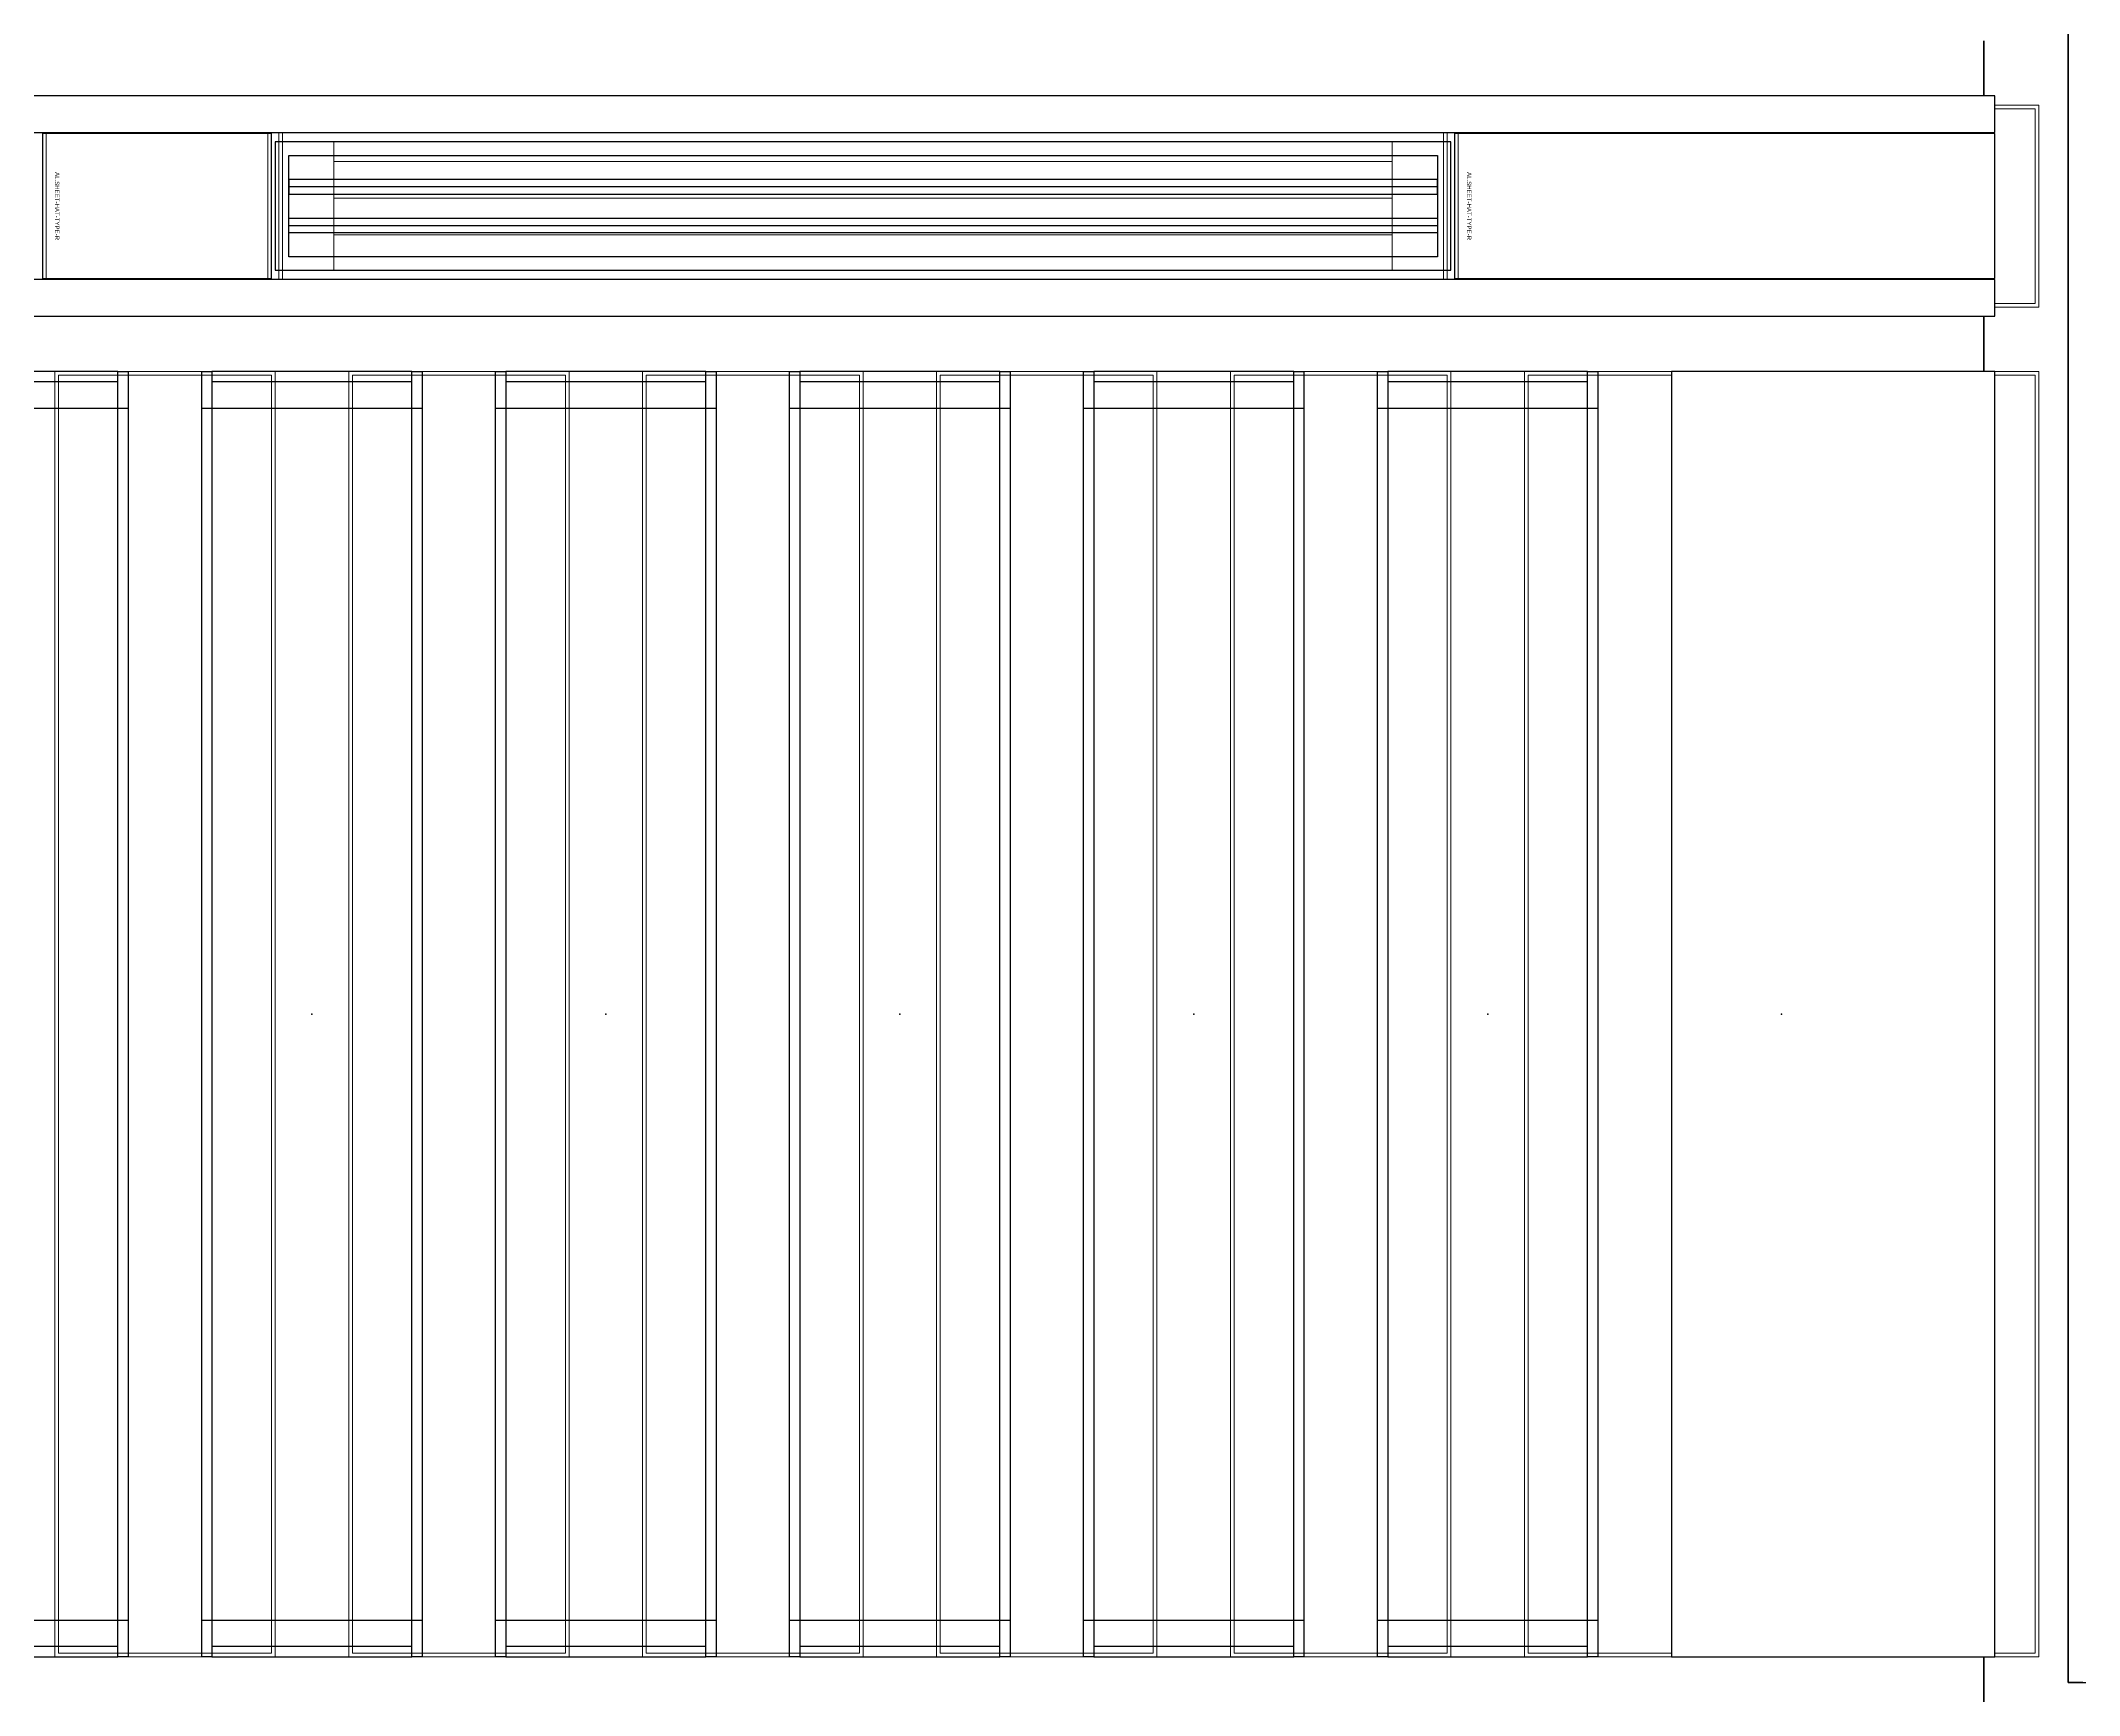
# Model space of a CAD drawing. Header units: millimetres. Extents: x 813027 to 1148939, y -931049 to -10.
# Drawn here: x 911771 to 914545, y -111812 to -109560 of the extents above; entities that cross this region are included whole.
import ezdxf
from ezdxf.enums import TextEntityAlignment as Align

# ---------------------------------------------------------------- set-up
doc = ezdxf.new("R2010")
doc.units = ezdxf.units.MM
for name, color, linetype in [('000 - WIPEOUT', 250, 'Continuous'), ('001 - ASCESSORIES', 1, 'Continuous'), ('A04_TUBE SERIES', 2, 'Continuous'), ('A11_ALU.SOLID SHEET', 7, 'Continuous')]:
    doc.layers.add(name, color=color, linetype=linetype)
for name, color, linetype, lineweight in [('A-GLAZ-CURT', 2, 'Continuous', 9), ('I-WALL', 5, 'Continuous', 25), ('I-WALL-E', 2, 'Continuous', 25)]:
    doc.layers.add(name, color=color, linetype=linetype, lineweight=lineweight)

# ---------------------------------------------------------------- blocks, each defined once
blk = doc.blocks.new('DPA_CP_Metal Ceiling Panel - Vertical Panel with Gap-23421458-4160 - LOWER PLATFORM LEVEL - REFLECTED CEILING GENERAL PLAN')
at = {"layer": 'A-GLAZ-CURT'}
for p, q in [((914196.3, -110011.8), (914196.3, -111761.8)), ((914496.3, -110011.8), (914196.3, -110011.8)), ((914196.3, -111761.8), (914196.3, -110011.8)), ((914196.3, -110011.8), (914496.3, -110011.8)), ((914196.3, -110011.8), (914196.3, -111761.8)), ((914496.3, -110011.8), (914196.3, -110011.8)), ((914496.3, -110011.8), (914196.3, -110011.8)), ((914196.3, -110011.8), (914196.3, -111761.8)), ((914196.3, -111761.8), (914196.3, -110011.8)), ((914196.3, -110011.8), (914496.3, -110011.8)), ((914201.3, -111756.8), (914201.3, -110016.8)), ((914491.3, -110016.8), (914201.3, -110016.8)), ((914491.3, -110016.8), (914491.3, -111756.8)), ((914496.3, -110011.8), (914496.3, -111761.8)), ((914496.3, -110011.8), (914496.3, -111761.8)), ((914496.3, -111761.8), (914496.3, -110011.8)), ((914496.3, -111761.8), (914496.3, -110011.8)), ((914496.3, -110011.8), (914496.3, -111761.8)), ((914496.3, -111761.8), (914196.3, -111761.8)), ((914496.3, -111761.8), (914196.3, -111761.8)), ((914196.3, -111761.8), (914496.3, -111761.8)), ((914196.3, -111761.8), (914496.3, -111761.8)), ((914496.3, -111761.8), (914196.3, -111761.8)), ((914491.3, -111756.8), (914201.3, -111756.8))]:
    blk.add_line(p, q, dxfattribs=at)
blk = doc.blocks.new('DPA_CP_Metal Ceiling Panel - Horizontal with Gap-20308794-4160 - LOWER PLATFORM LEVEL - REFLECTED CEILING GENERAL PLAN')
at = {"layer": 'A-GLAZ-CURT'}
for p, q in [((910201.3, -109924.3), (910201.3, -109649.3)), ((910201.3, -109649.3), (910512.8, -109649.3)), ((910201.3, -109924.3), (910201.3, -109649.3)), ((910201.3, -109649.3), (910512.8, -109649.3)), ((910512.8, -109649.3), (910201.3, -109649.3)), ((910201.3, -109649.3), (910201.3, -109924.3)), ((910512.8, -109649.3), (910201.3, -109649.3)), ((910201.3, -109649.3), (910201.3, -109924.3)), ((910201.3, -109924.3), (910201.3, -109649.3)), ((910201.3, -109649.3), (910512.8, -109649.3)), ((910206.3, -109919.3), (910206.3, -109654.3)), ((910206.3, -109654.3), (910507.8, -109654.3)), ((910507.8, -109654.3), (910507.8, -109919.3)), ((910512.8, -109924.3), (910512.8, -109649.3)), ((910512.8, -109649.3), (910512.8, -109924.3)), ((910512.8, -109924.3), (910512.8, -109649.3)), ((910512.8, -109924.3), (910512.8, -109649.3)), ((910512.8, -109649.3), (910512.8, -109924.3)), ((910201.3, -109924.3), (910512.8, -109924.3)), ((910512.8, -109924.3), (910201.3, -109924.3)), ((910201.3, -109924.3), (910512.8, -109924.3)), ((910201.3, -109924.3), (910512.8, -109924.3)), ((910512.8, -109924.3), (910201.3, -109924.3)), ((910206.3, -109919.3), (910507.8, -109919.3))]:
    blk.add_line(p, q, dxfattribs=at)
blk = doc.blocks.new('DPA_CP_Metal Ceiling Air Supply - Linear Diffuser Air Supply-14762131-4160 - LOWER PLATFORM LEVEL - REFLECTED CEILING GENERAL PLAN')
at = {"layer": 'A-GLAZ-CURT'}
h = blk.add_hatch(dxfattribs=at)
h.set_pattern_fill('FP_13', color=256, style=0, pattern_type=2)
h.set_pattern_definition([(180, (909396.33, -109824.28), (6e-15, 50), [])])
h.paths.add_polyline_path([(908676.3, -109874.3), (910116.3, -109874.3), (910116.3, -109699.3), (908676.3, -109699.3)])
for p, q in [((908601.3, -109924.3), (908601.3, -109649.3)), ((908601.3, -109649.3), (910191.3, -109649.3)), ((908601.3, -109924.3), (908601.3, -109649.3)), ((908601.3, -109649.3), (910191.3, -109649.3)), ((910191.3, -109649.3), (908601.3, -109649.3)), ((908601.3, -109649.3), (908601.3, -109924.3)), ((910191.3, -109649.3), (908601.3, -109649.3)), ((908601.3, -109649.3), (908601.3, -109924.3)), ((908601.3, -109924.3), (908601.3, -109649.3)), ((908601.3, -109649.3), (910191.3, -109649.3)), ((908606.3, -109919.3), (908606.3, -109654.3)), ((908606.3, -109654.3), (910186.3, -109654.3)), ((910186.3, -109654.3), (910186.3, -109919.3)), ((910191.3, -109924.3), (910191.3, -109649.3)), ((910191.3, -109649.3), (910191.3, -109924.3)), ((910191.3, -109924.3), (910191.3, -109649.3)), ((910191.3, -109924.3), (910191.3, -109649.3)), ((910191.3, -109649.3), (910191.3, -109924.3)), ((910116.3, -109699.3), (908676.3, -109699.3)), ((908676.3, -109699.3), (908676.3, -109874.3)), ((908676.3, -109874.3), (908676.3, -109699.3)), ((908676.3, -109699.3), (910116.3, -109699.3)), ((908676.3, -109874.3), (908676.3, -109699.3)), ((908676.3, -109699.3), (910116.3, -109699.3)), ((910116.3, -109699.3), (908676.3, -109699.3)), ((908676.3, -109699.3), (908676.3, -109874.3)), ((910116.3, -109874.3), (910116.3, -109699.3)), ((910116.3, -109699.3), (910116.3, -109874.3)), ((910116.3, -109699.3), (910116.3, -109874.3)), ((910116.3, -109874.3), (910116.3, -109699.3)), ((908676.3, -109874.3), (910116.3, -109874.3)), ((910116.3, -109874.3), (908676.3, -109874.3)), ((910116.3, -109874.3), (908676.3, -109874.3)), ((908676.3, -109874.3), (910116.3, -109874.3)), ((908601.3, -109924.3), (910191.3, -109924.3)), ((910191.3, -109924.3), (908601.3, -109924.3)), ((908601.3, -109924.3), (910191.3, -109924.3)), ((908601.3, -109924.3), (910191.3, -109924.3)), ((910191.3, -109924.3), (908601.3, -109924.3)), ((908606.3, -109919.3), (910186.3, -109919.3))]:
    blk.add_line(p, q, dxfattribs=at)
blk = doc.blocks.new('DPA_CP_Metal Ceiling Panel - Horizontal with Gap-15502722-4160 - LOWER PLATFORM LEVEL - REFLECTED CEILING GENERAL PLAN')
at = {"layer": 'A-GLAZ-CURT'}
for p, q in [((913701.3, -109924.3), (913701.3, -109649.3)), ((913701.3, -109649.3), (914496.3, -109649.3)), ((913701.3, -109924.3), (913701.3, -109649.3)), ((913701.3, -109649.3), (914496.3, -109649.3)), ((914496.3, -109649.3), (913701.3, -109649.3)), ((913701.3, -109649.3), (913701.3, -109924.3)), ((914496.3, -109649.3), (913701.3, -109649.3)), ((913701.3, -109649.3), (913701.3, -109924.3)), ((913701.3, -109924.3), (913701.3, -109649.3)), ((913701.3, -109649.3), (914496.3, -109649.3)), ((913706.3, -109919.3), (913706.3, -109654.3)), ((913706.3, -109654.3), (914491.3, -109654.3)), ((914491.3, -109654.3), (914491.3, -109919.3)), ((914496.3, -109924.3), (914496.3, -109649.3)), ((914496.3, -109649.3), (914496.3, -109924.3)), ((914496.3, -109924.3), (914496.3, -109649.3)), ((914496.3, -109924.3), (914496.3, -109649.3)), ((914496.3, -109649.3), (914496.3, -109924.3)), ((913701.3, -109924.3), (914496.3, -109924.3)), ((914496.3, -109924.3), (913701.3, -109924.3)), ((913701.3, -109924.3), (914496.3, -109924.3)), ((913701.3, -109924.3), (914496.3, -109924.3)), ((914496.3, -109924.3), (913701.3, -109924.3)), ((913706.3, -109919.3), (914491.3, -109919.3))]:
    blk.add_line(p, q, dxfattribs=at)
blk = doc.blocks.new('C-2-PP21-AR-4160-01-B_20250829-084021_EXCL')
at = {"layer": 'A-GLAZ-CURT'}
for name, p in [('DPA_CP_Metal Ceiling Panel - Horizontal with Gap-20308794-4160 - LOWER PLATFORM LEVEL - REFLECTED CEILING GENERAL PLAN', (-1045517.8, 105341.8)), ('DPA_CP_Metal Ceiling Air Supply - Linear Diffuser Air Supply-14762131-4160 - LOWER PLATFORM LEVEL - REFLECTED CEILING GENERAL PLAN', (-1043596.3, 105341.8)), ('DPA_CP_Metal Ceiling Panel - Horizontal with Gap-15502722-4160 - LOWER PLATFORM LEVEL - REFLECTED CEILING GENERAL PLAN', (-1047096.3, 105341.8)), ('DPA_CP_Metal Ceiling Panel - Vertical Panel with Gap-23421458-4160 - LOWER PLATFORM LEVEL - REFLECTED CEILING GENERAL PLAN', (-1049496.3, 105341.8)), ('DPA_CP_Metal Ceiling Panel - Vertical Panel with Gap-23421458-4160 - LOWER PLATFORM LEVEL - REFLECTED CEILING GENERAL PLAN', (-1049096.3, 105341.8)), ('DPA_CP_Metal Ceiling Panel - Vertical Panel with Gap-23421458-4160 - LOWER PLATFORM LEVEL - REFLECTED CEILING GENERAL PLAN', (-1048696.3, 105341.8)), ('DPA_CP_Metal Ceiling Panel - Vertical Panel with Gap-23421458-4160 - LOWER PLATFORM LEVEL - REFLECTED CEILING GENERAL PLAN', (-1048296.3, 105341.8)), ('DPA_CP_Metal Ceiling Panel - Vertical Panel with Gap-23421458-4160 - LOWER PLATFORM LEVEL - REFLECTED CEILING GENERAL PLAN', (-1047896.3, 105341.8)), ('DPA_CP_Metal Ceiling Panel - Vertical Panel with Gap-23421458-4160 - LOWER PLATFORM LEVEL - REFLECTED CEILING GENERAL PLAN', (-1047496.3, 105341.8)), ('DPA_CP_Metal Ceiling Panel - Vertical Panel with Gap-23421458-4160 - LOWER PLATFORM LEVEL - REFLECTED CEILING GENERAL PLAN', (-1047096.3, 105341.8))]:
    blk.add_blockref(name, p, dxfattribs=at)
blk = doc.blocks.new('*U503')
at = {"layer": 'A11_ALU.SOLID SHEET', "color": 0}
blk.add_lwpolyline([(735, -98.8), (735, 98.8), (0, 98.8), (0, -98.8)], close=True, dxfattribs=at)
at = {"layer": 'Defpoints', "color": 250}
blk.add_point((0, 0), dxfattribs=at)
blk.add_text('AL.SHEET-HAT-TYPE-R', height=6, rotation=270, dxfattribs=at).set_placement((15, 0), align=Align.BOTTOM_CENTER)
blk = doc.blocks.new('*U484')
at = {"layer": '001 - ASCESSORIES', "color": 0, "linetype": 'ByBlock'}
blk.add_lwpolyline([(800, 87.5), (-800, 87.5), (-800, -87.5), (800, -87.5)], close=True, dxfattribs=at)
at = {"layer": '001 - ASCESSORIES', "linetype": 'ByBlock'}
for points in [[(-781.5, 69), (781.5, 69), (781.5, -69), (-781.5, -69)], [(781.5, 36.3), (-781.5, 36.3), (-781.5, 16.3), (781.5, 16.3)], [(-781.5, -16.3), (781.5, -16.3), (781.5, -36.3), (-781.5, -36.3)]]:
    blk.add_lwpolyline(points, close=True, dxfattribs=at)
for points in [[(781.5, 26.3), (-781.5, 26.3)], [(-781.5, -26.3), (781.5, -26.3)]]:
    blk.add_lwpolyline(points, dxfattribs=at)
blk = doc.blocks.new('*U488')
at = {"layer": 'A11_ALU.SOLID SHEET', "color": 0}
blk.add_lwpolyline([(311.5, -98.8), (311.5, 98.8), (0, 98.8), (0, -98.8)], close=True, dxfattribs=at)
at = {"layer": 'Defpoints', "color": 250}
blk.add_point((0, 0), dxfattribs=at)
blk.add_text('AL.SHEET-HAT-TYPE-R', height=6, rotation=270, dxfattribs=at).set_placement((15, 0), align=Align.BOTTOM_CENTER)
blk = doc.blocks.new('*U504')
blk.add_attdef('EXTR.OVL-LENGTH_', (-25, -59.1), '', height=5)
blk.add_wipeout([(-25, 0), (25, 0), (25, 9990), (-25, 9990)]).dxf.layer = '000 - WIPEOUT'
at = {"layer": 'A04_TUBE SERIES', "color": 0}
blk.add_lwpolyline([(-25, 0), (25, 0), (25, 9990), (-25, 9990)], close=True, dxfattribs=at)
blk = doc.blocks.new('*U502')
blk.add_attdef('EXTR.OVL-LENGTH_', (-25, -59.1), '', height=5)
blk.add_wipeout([(-25, 0), (25, 0), (25, 9990), (-25, 9990)]).dxf.layer = '000 - WIPEOUT'
at = {"layer": 'A04_TUBE SERIES', "color": 0}
blk.add_lwpolyline([(-25, 0), (25, 0), (25, 9990), (-25, 9990)], close=True, dxfattribs=at)
blk = doc.blocks.new('*U516')
for p, q in [((-825.3, -2550), (-825.3, -2250)), ((825, -2250), (825, -2550)), ((-825.3, -2950), (-825.3, -2650)), ((825, -2650), (825, -2950)), ((-825.3, -3350), (-825.3, -3050)), ((825, -3050), (825, -3350)), ((-825.3, -3750), (-825.3, -3450)), ((825, -3450), (825, -3750)), ((-825.3, -4150), (-825.3, -3850)), ((825, -3850), (825, -4150)), ((-825.3, -4550), (-825.3, -4250)), ((825, -4250), (825, -4550))]:
    blk.add_line(p, q)
for p in [(0, -2800), (0, -3200), (0, -3600), (0, -4000), (0, -4400)]:
    blk.add_point(p)
at = {"layer": 'A11_ALU.SOLID SHEET', "color": 0}
for points in [[(-875, -2536), (-861, -2536), (-861, -2264), (-875, -2264)], [(875, -2264), (861, -2264), (861, -2536), (875, -2536)], [(-875, -2536), (875, -2536), (875, -2550), (-875, -2550)], [(-875, -2650), (875, -2650), (875, -2664), (-875, -2664)], [(-875, -2936), (-861, -2936), (-861, -2664), (-875, -2664)], [(875, -2664), (861, -2664), (861, -2936), (875, -2936)], [(-875, -2936), (875, -2936), (875, -2950), (-875, -2950)], [(-875, -3050), (875, -3050), (875, -3064), (-875, -3064)], [(-875, -3336), (-861, -3336), (-861, -3064), (-875, -3064)], [(875, -3064), (861, -3064), (861, -3336), (875, -3336)], [(-875, -3336), (875, -3336), (875, -3350), (-875, -3350)], [(-875, -3450), (875, -3450), (875, -3464), (-875, -3464)], [(-875, -3736), (-861, -3736), (-861, -3464), (-875, -3464)], [(875, -3464), (861, -3464), (861, -3736), (875, -3736)], [(-875, -3736), (875, -3736), (875, -3750), (-875, -3750)], [(-875, -3850), (875, -3850), (875, -3864), (-875, -3864)], [(-875, -4136), (-861, -4136), (-861, -3864), (-875, -3864)], [(875, -3864), (861, -3864), (861, -4136), (875, -4136)], [(-875, -4136), (875, -4136), (875, -4150), (-875, -4150)], [(-875, -4250), (875, -4250), (875, -4264), (-875, -4264)], [(-875, -4536), (-861, -4536), (-861, -4264), (-875, -4264)], [(875, -4264), (861, -4264), (861, -4536), (875, -4536)], [(-875, -4536), (875, -4536), (875, -4550), (-875, -4550)]]:
    blk.add_lwpolyline(points, close=True, dxfattribs=at)
blk = doc.blocks.new('*U550')
blk.add_point((0, 0))
blk.add_wipeout([(875, 250), (875, 690), (-875, 690), (-875, 250)]).dxf.layer = '000 - WIPEOUT'
blk.add_point((0, 400))
at = {"layer": 'A11_ALU.SOLID SHEET', "color": 0}
blk.add_lwpolyline([(875, 250), (875, 690), (-875, 690), (-875, 250)], close=True, dxfattribs=at)
blk = doc.blocks.new('C-2-PP21-AR-4160-01-B_20250829-084416_NEWCL')
blk.add_lwpolyline([(-19350, -9295), (-154550, -9295), (-154550, -7995), (-154500, -7995), (-154500, -5680), (-154500, -5680), (-142750, -5680), (-142750, -2500), (-132560, -2500), (-132560, -6455), (-117731.4, -6455), (-117731.4, -5800), (-117350, -5800), (-117350, -5345), (-113350, -5345)])
for name, p in [('*U488', (-135316.5, -4445)), ('*U503', (-133395, -4445)), ('*U484', (-134200, -4445))]:
    blk.add_blockref(name, p)
at = {"rotation": 90}
blk.add_blockref('*U516', (-137750, -5545), dxfattribs=at)
at = {"rotation": 270}
for name, p in [('*U504', (-142650, -4320)), ('*U502', (-142650, -4570))]:
    blk.add_blockref(name, p, dxfattribs=at)
at = {"layer": 'A11_ALU.SOLID SHEET', "color": 2, "rotation": 270}
blk.add_blockref('*U550', (-133350, -5545), dxfattribs=at)

msp = doc.modelspace()

# ---------------------------------------------------------------- linework, layer by layer
at = {"layer": 'I-WALL'}
for p, q in [((914530, -111795), (914530, -107740)), ((914550, -111795), (914530, -111795))]:
    msp.add_line(p, q, dxfattribs=at)
at = {"layer": 'I-WALL-E'}
for p, q in [((914415, -109560), (914415, -109647.5)), ((914415, -109647.5), (914415, -109560)), ((914415, -109922.5), (914415, -110010)), ((914415, -110010), (914415, -109922.5)), ((914415, -111760), (914415, -111847.5)), ((914415, -111847.5), (914415, -111760))]:
    msp.add_line(p, q, dxfattribs=at)

# ---------------------------------------------------------------- block references
msp.add_blockref('C-2-PP21-AR-4160-01-B_20250829-084021_EXCL', (1047090, -105340))

# ---------------------------------------------------------------- next in the draw order: block references
msp.add_blockref('C-2-PP21-AR-4160-01-B_20250829-084416_NEWCL', (1047090, -105340))

doc.saveas('drawing.dxf')
